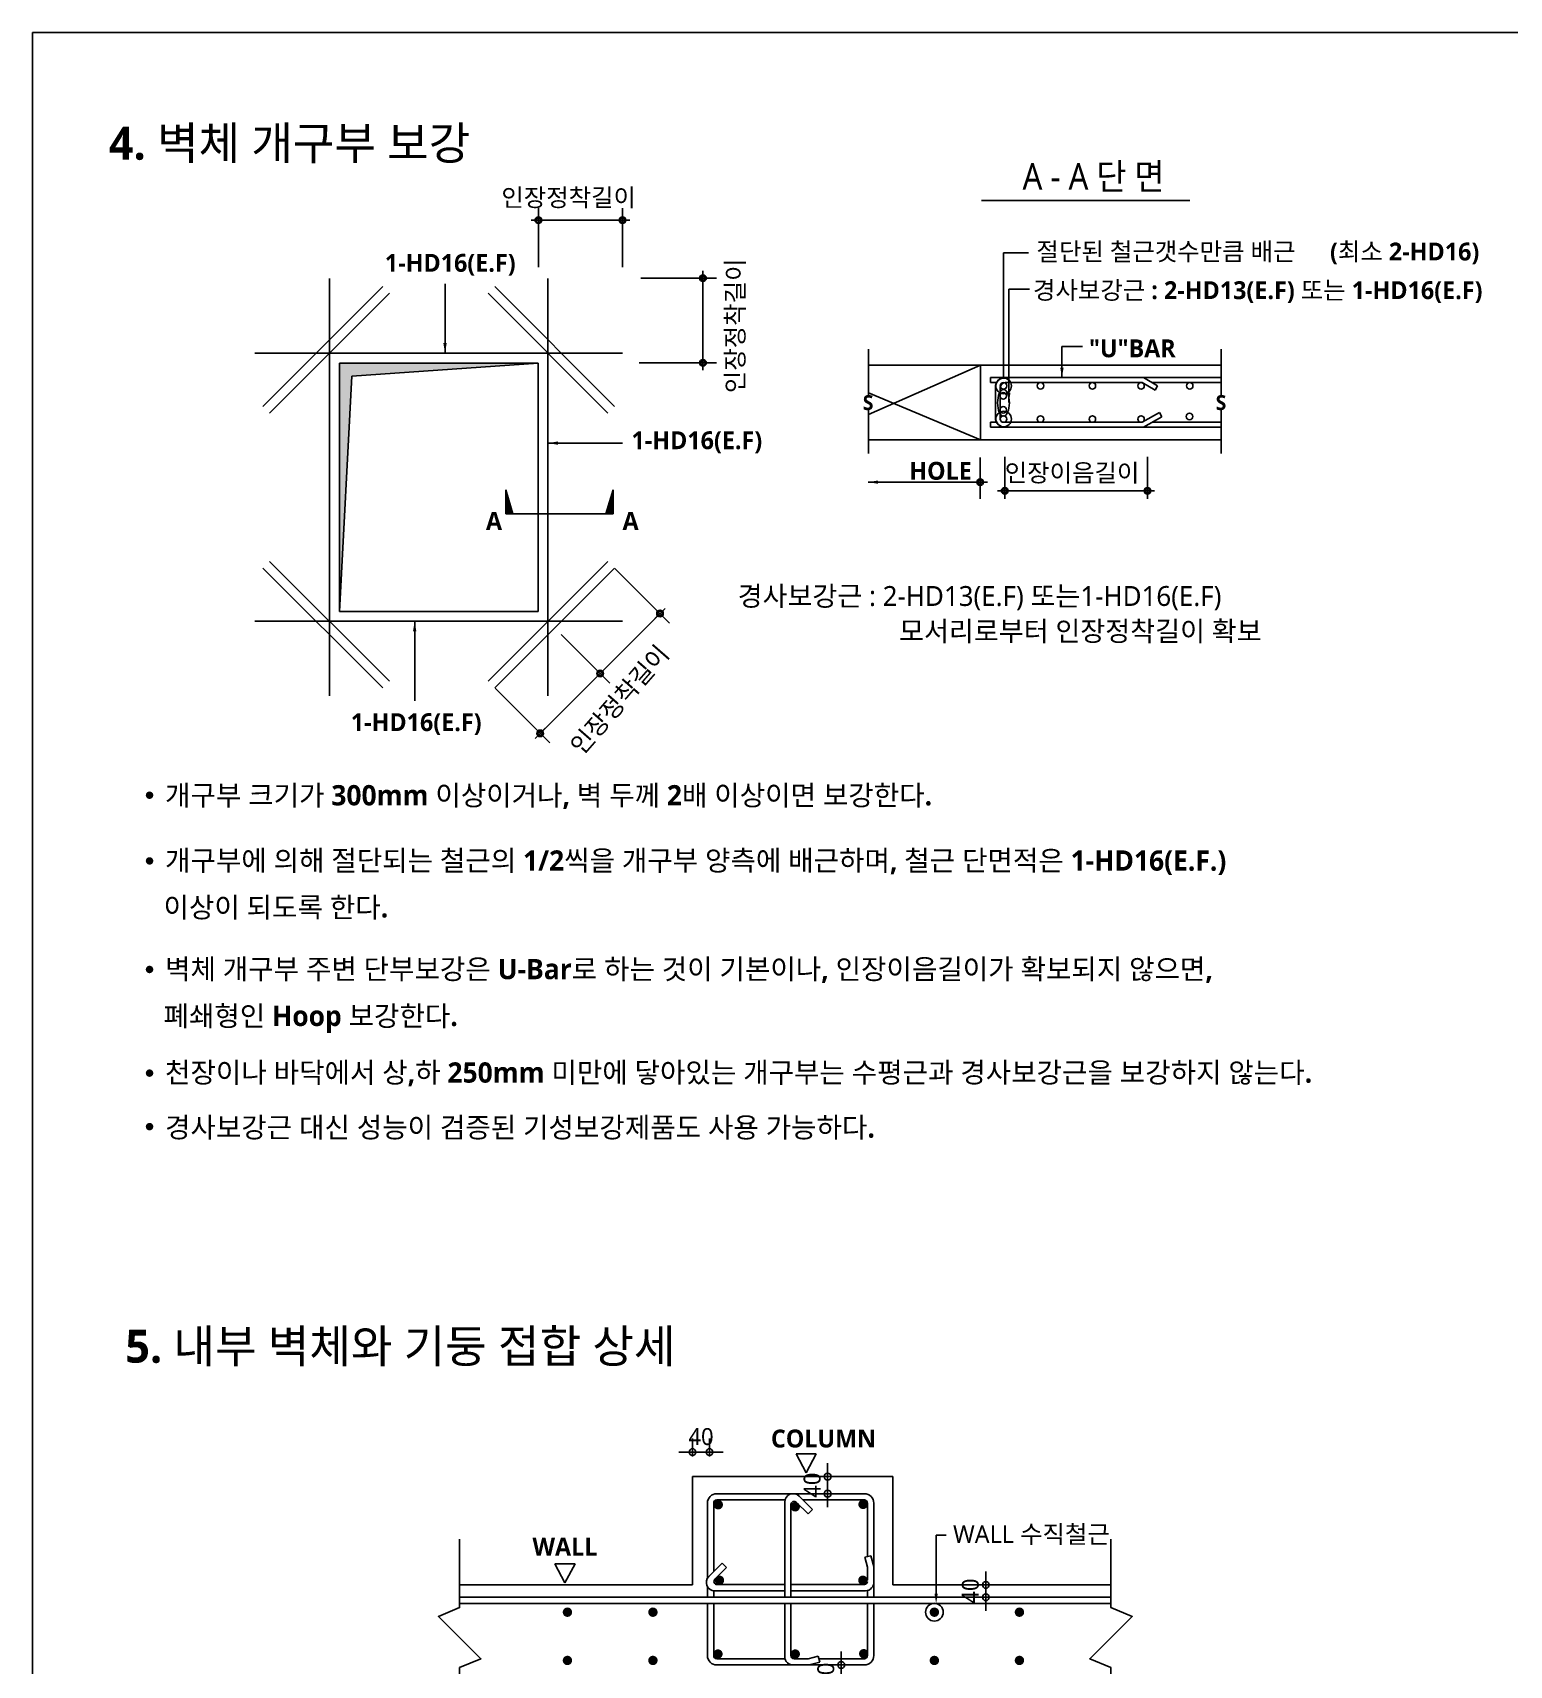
# Model space of a CAD drawing. Header units: millimetres. Extents: x 4573 to 501064, y -176100 to -4304.
# Drawn here: x 340973 to 362834, y -89569 to -65400 of the extents above; entities that cross this region are included whole.
import ezdxf
from ezdxf.enums import TextEntityAlignment as Align

# ---------------------------------------------------------------- set-up
doc = ezdxf.new("R2010")
doc.units = ezdxf.units.MM
doc.header["$LTSCALE"] = 800
doc.linetypes.add('ACAD_ISO02W100', pattern=[15, 12, -3])
doc.layers.get('Defpoints').update_dxf_attribs({"color": 147})
for name, color, linetype in [('BAR', 40, 'Continuous'), ('BAR-S', 4, 'Continuous'), ('DIM', 7, 'Continuous'), ('ELE4', 4, 'Continuous'), ('MIDDLE', 6, 'Continuous'), ('RXLEADER', 7, 'Continuous'), ('SYM', 7, 'Continuous'), ('TEXT', 3, 'Continuous'), ('TEXT5', 7, 'Continuous'), ('W1', 2, 'Continuous'), ('X', 1, 'Continuous')]:
    doc.layers.add(name, color=color, linetype=linetype)
doc.styles.get("Standard").update_dxf_attribs({"font": 'malgun.ttf'})
doc.styles.add('XR-SHEET-맑은고딕', font='malgun.ttf')
doc.styles.add('맑은고딕B', font='malgunbd.ttf')
doc.dimstyles.new('DIM1', dxfattribs={"dimscale": 10, "dimtxt": 3, "dimasz": 1, "dimexe": 2, "dimexo": 3, "dimgap": 1, "dimtad": 1, "dimdec": 0, "dimzin": 0, "dimdsep": 46, "dimtxsty": 'XR-SHEET-맑은고딕', "dimblk1": 'DIMDOT', "dimblk2": 'DIMDOT', "dimsah": 1, "dimcen": -1, "dimdle": 1.5, "dimclrt": 3, "dimadec": 0, "dimazin": 0, "dimtfac": 1, "dimtdec": 0, "dimtix": 1, "dimtmove": 2, "dimatfit": 3, "dimldrblk": 'DIMDOT', "dimfxl": 1, "dimtvp": 1, "dimtolj": 1, "dimtzin": 0, "dimarcsym": 0})

# ---------------------------------------------------------------- blocks, each defined once
blk = doc.blocks.new('*X394')
at = {"color": 0}
for p, q in [((76.88, 239.16), (76.93, 239.21)), ((76.88, 238.81), (77.01, 238.94)), ((76.88, 238.46), (77.09, 238.66)), ((76.88, 238.1), (77.17, 238.39)), ((76.88, 237.75), (77.26, 238.12)), ((76.88, 237.4), (77.34, 237.85)), ((76.88, 237.04), (77.42, 237.58)), ((76.88, 236.69), (77.5, 237.31)), ((76.88, 236.33), (77.59, 237.04)), ((76.88, 235.98), (77.67, 236.77)), ((76.88, 235.63), (77.75, 236.5)), ((76.88, 235.27), (77.83, 236.22)), ((76.88, 234.92), (77.91, 235.95)), ((76.88, 234.57), (78, 235.68)), ((76.88, 234.21), (78.08, 235.41)), ((76.88, 233.86), (78.16, 235.14)), ((76.88, 233.51), (78.24, 234.87)), ((77.05, 233.32), (78.33, 234.6)), ((77.4, 233.32), (78.41, 234.33)), ((77.76, 233.32), (78.49, 234.06)), ((78.11, 233.32), (78.57, 233.78)), ((78.46, 233.32), (78.66, 233.51))]:
    blk.add_line(p, q, dxfattribs=at)
blk = doc.blocks.new('DIMDOT')
at = {"layer": 'DIM'}
blk.add_line((1, 0), (-1, 0), dxfattribs=at)
blk.add_circle((0, 0), 0.5, dxfattribs=at)
blk = doc.blocks.new('*D433')
at = {"layer": 'Defpoints', "color": 0, "transparency": 16777216}
for p in [(352722, -89563), (352722, -89866), (352944, -89866)]:
    blk.add_point(p, dxfattribs=at)
at = {"layer": 'DIM', "color": 0, "lineweight": -2, "transparency": 16777216}
for p, q in [((352944, -89463), (352944, -89363)), ((352944, -89563), (352944, -89866)), ((353022, -89563), (353144, -89563)), ((353022, -89866), (353144, -89866)), ((352944, -89966), (352944, -90066))]:
    blk.add_line(p, q, dxfattribs=at)
at = {"layer": 'DIM', "color": 0, "lineweight": -2, "transparency": 16777216, "xscale": 100, "yscale": 100, "zscale": 100}
for p, rotation in [((352944, -89563), 270), ((352944, -89866), 90)]:
    blk.add_blockref('DIMDOT', p, dxfattribs=dict(at, rotation=rotation))
at = {"layer": 'DIM', "color": 4, "transparency": 16777216, "insert": (352716, -89715), "char_height": 250, "attachment_point": 5, "rotation": 90}
blk.add_mtext('\\A1;40', dxfattribs=at)
blk = doc.blocks.new('*D434')
at = {"layer": 'Defpoints', "color": 0, "transparency": 16777216}
for p in [(354774, -88378), (354774, -88561), (355084, -88561)]:
    blk.add_point(p, dxfattribs=at)
at = {"layer": 'DIM', "color": 0, "lineweight": -2, "transparency": 16777216}
for p, q in [((355084, -88278), (355084, -88178)), ((355074, -88378), (355284, -88378)), ((355084, -88378), (355084, -88561)), ((355074, -88561), (355284, -88561)), ((355084, -88661), (355084, -88761))]:
    blk.add_line(p, q, dxfattribs=at)
at = {"layer": 'DIM', "color": 0, "lineweight": -2, "transparency": 16777216, "xscale": 100, "yscale": 100, "zscale": 100}
for p, rotation in [((355084, -88378), 270), ((355084, -88561), 90)]:
    blk.add_blockref('DIMDOT', p, dxfattribs=dict(at, rotation=rotation))
at = {"layer": 'DIM', "color": 4, "transparency": 16777216, "insert": (354856, -88469), "char_height": 250, "attachment_point": 5, "rotation": 90}
blk.add_mtext('\\A1;40', dxfattribs=at)
blk = doc.blocks.new('*D435')
at = {"layer": 'Defpoints', "color": 0, "transparency": 16777216}
for p in [(352520, -86775), (352520, -87028), (352742, -87028)]:
    blk.add_point(p, dxfattribs=at)
at = {"layer": 'DIM', "color": 0, "lineweight": -2, "transparency": 16777216}
for p, q in [((352742, -86675), (352742, -86575)), ((352742, -86775), (352742, -87028)), ((352820, -86775), (352942, -86775)), ((352742, -87128), (352742, -87228)), ((352820, -87028), (352942, -87028))]:
    blk.add_line(p, q, dxfattribs=at)
at = {"layer": 'DIM', "color": 0, "lineweight": -2, "transparency": 16777216, "xscale": 100, "yscale": 100, "zscale": 100}
for p, rotation in [((352742, -86775), 270), ((352742, -87028), 90)]:
    blk.add_blockref('DIMDOT', p, dxfattribs=dict(at, rotation=rotation))
at = {"layer": 'DIM', "color": 4, "transparency": 16777216, "insert": (352514, -86901), "char_height": 250, "attachment_point": 5, "rotation": 90}
blk.add_mtext('\\A1;40', dxfattribs=at)
blk = doc.blocks.new('*D436')
at = {"layer": 'Defpoints', "color": 0, "transparency": 16777216}
for p in [(350994, -86412), (350741, -86775), (350994, -86775)]:
    blk.add_point(p, dxfattribs=at)
at = {"layer": 'DIM', "color": 0, "lineweight": -2, "transparency": 16777216}
for p, q in [((350741, -86475), (350741, -86212)), ((350994, -86475), (350994, -86212)), ((350641, -86412), (350541, -86412)), ((350741, -86412), (350994, -86412)), ((351094, -86412), (351194, -86412))]:
    blk.add_line(p, q, dxfattribs=at)
at = {"layer": 'DIM', "color": 0, "lineweight": -2, "transparency": 16777216, "xscale": 100, "yscale": 100, "zscale": 100}
blk.add_blockref('DIMDOT', (350741, -86412), dxfattribs=at)
at = {"layer": 'DIM', "color": 0, "lineweight": -2, "transparency": 16777216, "xscale": 100, "yscale": 100, "zscale": 100, "rotation": 180}
blk.add_blockref('DIMDOT', (350994, -86412), dxfattribs=at)
at = {"layer": 'DIM', "color": 4, "transparency": 16777216, "insert": (350868, -86184), "char_height": 250, "attachment_point": 5}
blk.add_mtext('\\A1;40', dxfattribs=at)

msp = doc.modelspace()

# ---------------------------------------------------------------- linework, layer by layer
at = {"color": 7}
for p, q in [((354348.2, -88506), (354348.2, -87641.4)), ((354348.2, -87641.4), (354495.3, -87641.4))]:
    msp.add_line(p, q, dxfattribs=at)
at = {"color": 4}
msp.add_line((352454.8, -89470.8), (352245.4, -89470.8), dxfattribs=at)
at = {"color": 7}
msp.add_circle((354322.4, -88781.7), 131.1, dxfattribs=at)
msp.add_solid([(354372.7, -88506), (354323.7, -88506), (354348.2, -88653.1)], dxfattribs=at)
at = {"layer": 'BAR'}
for p, q in [((345367.1, -69040.4), (345367.1, -75216.9)), ((348602.4, -69040.4), (348602.4, -75216.9)), ((346156.3, -69158.1), (344381.9, -70932.5)), ((346254.3, -69256.1), (344479.9, -71030.5)), ((347715.2, -69256.1), (349489.6, -71030.5)), ((347813.3, -69158.1), (349587.7, -70932.5)), ((344264.2, -70143.3), (349705.4, -70143.3)), ((358579, -70506.4), (355151.4, -70506.4)), ((355151.4, -70506.4), (355151.4, -70579.9)), ((357419.7, -70506.4), (357627.8, -70626.5)), ((355244.6, -70579.9), (355151.4, -70579.9)), ((355224.9, -70653.4), (355224.9, -71094.6)), ((355298.4, -70653.4), (355298.4, -71113)), ((357400, -70579.9), (355372, -70579.9)), ((357400, -70579.9), (357591.1, -70690.2)), ((358579, -70579.9), (357547.1, -70579.9)), ((357591.1, -70690.2), (357627.8, -70626.5)), ((357400, -71168.1), (357654.7, -71021.1)), ((357654.7, -71021.1), (357691.5, -71084.8)), ((355151.4, -71168.1), (355244.6, -71168.1)), ((355151.4, -71168.1), (355151.4, -71241.7)), ((355151.4, -71241.7), (358579, -71241.7)), ((355353.6, -71168.1), (357400, -71168.1)), ((357419.7, -71241.7), (357691.5, -71084.8)), ((357547.1, -71168.1), (358579, -71168.1)), ((346254.3, -75001.1), (344479.9, -73226.7)), ((347715.2, -75001.1), (349489.6, -73226.7)), ((346156.3, -75099.2), (344381.9, -73324.8)), ((347813.3, -75099.2), (349587.7, -73324.8)), ((344264.2, -74113.9), (349705.4, -74113.9)), ((350963, -88279), (350963, -87166.5)), ((351055.6, -88180.1), (351055.6, -87166.5)), ((351102, -87027.5), (351534.1, -87027.5)), ((351102, -87120.2), (351534.1, -87120.2)), ((351479.6, -87027.5), (353286.5, -87027.5)), ((351479.6, -87120.2), (352110.6, -87120.2)), ((352106.5, -88560.6), (352106.5, -87152)), ((352199.1, -88560.6), (352199.1, -87186.9)), ((352278.2, -87154.2), (352451.6, -87327.6)), ((352319, -87064), (352517.1, -87262.1)), ((352375.2, -87120.2), (353286.5, -87120.2)), ((353332.8, -87166.5), (353332.8, -87959.2)), ((353425.4, -87166.5), (353425.4, -88560.6)), ((352451.6, -87327.6), (352517.1, -87262.1)), ((353293.4, -87969.7), (353382.9, -87945.7)), ((353332.8, -88116.8), (353293.4, -87969.7)), ((353425.4, -88104.6), (353382.9, -87945.7)), ((350983.1, -88252.6), (351181.2, -88054.5)), ((351073.3, -88293.5), (351246.7, -88120)), ((351246.7, -88120), (351181.2, -88054.5)), ((353332.8, -88116.8), (353332.8, -88309.2)), ((350963, -88560.6), (350963, -88402.4)), ((352106.5, -88372.5), (351106, -88372.5)), ((353285.9, -88372.5), (352199.1, -88372.5)), ((347290.7, -88560.6), (356940.3, -88560.6)), ((347294.2, -88651.8), (356936.8, -88651.8)), ((350963, -88714.5), (350963, -88651.8)), ((351055.6, -88560.6), (351055.6, -88464.2)), ((351055.6, -88714.5), (351055.6, -88651.8)), ((352106.5, -88465.2), (351071.1, -88465.2)), ((352106.5, -88714.5), (352106.5, -88651.8)), ((353300.9, -88465.2), (352199.1, -88465.2)), ((352199.1, -88714.5), (352199.1, -88651.8)), ((353332.8, -88461), (353332.8, -88560.6)), ((353332.8, -88651.8), (353332.8, -88714.5)), ((353425.4, -88651.8), (353425.4, -88714.5)), ((350963, -89317.4), (350963, -88714.5)), ((351055.6, -89317.4), (351055.6, -88714.5)), ((352106.5, -89317.4), (352106.5, -88714.5)), ((352199.1, -89317.4), (352199.1, -88714.5)), ((353332.8, -88714.5), (353332.8, -89317.4)), ((353425.4, -88714.5), (353425.4, -89317.4)), ((350963, -89424.5), (350963, -89317.4)), ((351055.6, -89424.5), (351055.6, -89317.4)), ((352106.5, -89439), (352106.5, -89317.4)), ((352199.1, -89424), (352199.1, -89317.4)), ((353332.8, -89317.4), (353332.8, -89424.5)), ((353425.4, -89317.4), (353425.4, -89424.5)), ((351534.1, -89470.8), (351102, -89470.8)), ((351534.1, -89563.5), (351102, -89563.5)), ((352110.6, -89470.8), (351479.6, -89470.8)), ((353286.5, -89563.5), (351479.6, -89563.5)), ((352454.8, -89470.8), (352601.9, -89431.4)), ((352467, -89563.5), (352625.9, -89520.9)), ((352601.9, -89431.4), (352625.9, -89520.9)), ((353286.5, -89470.8), (352612.5, -89470.8))]:
    msp.add_line(p, q, dxfattribs=at)
for centre, radius, start, end in [((355372, -70653.4), 147.1, 90, 180), ((355372, -70653.4), 73.5, 90, 180), ((355372, -71094.6), 147.1, 180, 270), ((355353.6, -71113), 55.1, 180, 270), ((351102, -87166.5), 139, 90, 180), ((351102, -87166.5), 46.3, 90, 180), ((352231, -87152), 124.5, 45, 180), ((352245.4, -87186.9), 46.3, 45, 180), ((353286.5, -87166.5), 139, 0, 90), ((353286.5, -87166.5), 46.3, 0, 90), ((351071.1, -88340.7), 124.5, 135, 270), ((351106, -88326.2), 46.3, 135, 270), ((353285.9, -88326.2), 46.3, 270, 0), ((353300.9, -88340.7), 124.5, 270, 6.66543), ((351102, -89424.5), 139, 180, 270), ((351102, -89424.5), 139, 180, 270), ((351102, -89424.5), 46.3, 180, 270), ((352231, -89439), 124.5, 180, 276.66543), ((352245.4, -89424), 46.3, 180, 270), ((353286.5, -89424.5), 139, 270, 0), ((353286.5, -89424.5), 46.3, 270, 0)]:
    msp.add_arc(centre, radius, start, end, dxfattribs=at)
at = {"layer": 'BAR-S', "const_width": 69.3}
for points in [[(351088.1, -87191, 1), (351157.8, -87191, 1)], [(352227.5, -87221.9, 1), (352297.2, -87221.9, 1)], [(353231.6, -87185.8, 1), (353301.3, -87185.8, 1)], [(351141, -88344.1, 1), (351141, -88274.4, 1)], [(353263.7, -88344.1, 1), (353263.7, -88274.4, 1)], [(348925.1, -88781.7, -1), (348855.4, -88781.7, -1)], [(350190.6, -88781.7, -1), (350120.9, -88781.7, -1)], [(354287.6, -88781.7, 1), (354357.3, -88781.7, 1)], [(355547, -88781.7, 1), (355616.7, -88781.7, 1)], [(351082.9, -89401.5, 1), (351152.6, -89401.5, 1)], [(352227.5, -89401.7, 1), (352297.2, -89401.7, 1)], [(353241.9, -89396.4, 1), (353311.6, -89396.4, 1)], [(348925.1, -89496.3, -1), (348855.4, -89496.3, -1)], [(350190.6, -89496.3, -1), (350120.9, -89496.3, -1)], [(354287.6, -89496.3, 1), (354357.3, -89496.3, 1)], [(355547, -89496.3, 1), (355616.7, -89496.3, 1)]]:
    msp.add_lwpolyline(points, format="xyb", close=True, dxfattribs=at)
at = {"layer": 'BAR-S'}
for centre in [(355342.6, -70777.5), (355347, -70628.4), (355894.7, -70628.4), (356661.2, -70628.4), (357381.6, -70628.4), (358102.2, -70628.2), (355342.6, -70983.7), (358099.4, -71080.6), (355347, -71119.6), (355894.7, -71119.6), (356661.2, -71119.6), (357381.6, -71119.6)]:
    msp.add_circle(centre, 48.5, dxfattribs=at)
at = {"layer": 'DIM'}
for p, q in [((348462.2, -68871.6), (348462.2, -67995.9)), ((349706.3, -68871.6), (349706.3, -67995.9)), ((348565.8, -68176.7), (348354, -68176.7)), ((348462.2, -68175.6), (349706.3, -68175.6)), ((349812.2, -68175.6), (349600.5, -68175.6)), ((349975.9, -69034.1), (351099, -69034.1)), ((350896.8, -69140), (350896.8, -68928.2)), ((350896.8, -69034.1), (350896.8, -70288.8)), ((349953.4, -70288.8), (351099, -70288.8)), ((350896.8, -70394.7), (350896.8, -70182.9)), ((355001.5, -71689.7), (355001.5, -72303.2)), ((355363.7, -71679.6), (355363.7, -72303.2)), ((357476.6, -71679.6), (357476.6, -72303.2)), ((355001.5, -72053.9), (353341.3, -72053.9)), ((355107.3, -72053.9), (354895.6, -72053.9)), ((355469.6, -72182.5), (355257.8, -72182.5)), ((355363.7, -72182.5), (357476.6, -72182.5)), ((357582.5, -72182.5), (357370.7, -72182.5)), ((349593.6, -73330.7), (350403.6, -74140.7)), ((350335.6, -73922.9), (350185.8, -74072.7)), ((349373.5, -74885), (350260.7, -73997.8)), ((348795.6, -74307.1), (349516.4, -75027.9)), ((349373.5, -74885), (348486.3, -75772.2)), ((349298.6, -74959.9), (349448.4, -74810.1)), ((347819.2, -75105.1), (348629.2, -75915.1)), ((348411.4, -75847.1), (348561.2, -75697.3))]:
    msp.add_line(p, q, dxfattribs=at)
for centre, radius in [((348459.9, -68176.7), 49.1), ((348459.9, -68176.7), 34.4), ((349706.3, -68175.6), 49.1), ((349706.3, -68175.6), 34.4), ((350896.8, -69034.1), 49.1), ((350896.8, -69034.1), 34.4), ((350896.8, -70288.8), 49.1), ((350896.8, -70288.8), 34.4), ((355001.5, -72053.9), 49.1), ((355001.5, -72053.9), 34.4), ((355363.7, -72182.5), 49.1), ((355363.7, -72182.5), 34.4), ((357476.6, -72182.5), 49.1), ((357476.6, -72182.5), 34.4), ((350260.7, -73997.8), 49.1), ((350260.7, -73997.8), 34.4), ((349373.5, -74885), 49.1), ((349373.5, -74885), 49.1), ((349373.5, -74885), 34.4), ((349373.5, -74885), 34.4), ((348486.3, -75772.2), 49.1), ((348486.3, -75772.2), 34.4)]:
    msp.add_circle(centre, radius, dxfattribs=at)
msp.add_solid([(353488.4, -72078.4), (353488.4, -72029.4), (353341.3, -72053.9)], dxfattribs=at)
at = {"layer": 'ELE4'}
msp.add_lwpolyline([(340973.3, -116700), (409750, -116700), (409750, -65400), (340973.3, -65400)], close=True, dxfattribs=at)
at = {"layer": 'RXLEADER'}
for p, q in [((355347, -70512.7), (355347, -68659.8)), ((355347, -68659.8), (355717.1, -68659.8)), ((347078.3, -70143.3), (347078.3, -69118.6)), ((355424.7, -70877), (355424.7, -69195.1)), ((355729.9, -69195.1), (355424.7, -69195.1)), ((356210.9, -70506.4), (356210.9, -70043.5)), ((356516, -70043.5), (356210.9, -70043.5)), ((348602.4, -71476.2), (349706.3, -71476.2)), ((346629, -74113.9), (346629, -75293.4))]:
    msp.add_line(p, q, dxfattribs=at)
msp.add_lwpolyline([(348964.5, -73751.8, 0, 98, 0), (349258.6, -73751.8, 0, 0, 0), (351289.2, -73751.8, 0, 0, 0)], format="xyseb", dxfattribs=at)
for centre in [(355347, -70628.4), (355347, -71119.6)]:
    msp.add_circle(centre, 115.7, dxfattribs=at)
msp.add_ellipse((355345.7, -70880.2), major_axis=(0, 196.6), ratio=0.4438545, dxfattribs=at)
for points in [[(347102.8, -69996.3), (347053.8, -69996.3), (347078.3, -70143.3)], [(356235.4, -70359.3), (356186.4, -70359.3), (356210.9, -70506.4)], [(355449.3, -70730), (355400.2, -70730), (355424.7, -70877)], [(348749.5, -71500.8), (348749.5, -71451.7), (348602.4, -71476.2)], [(346604.5, -74261), (346653.5, -74261), (346629, -74113.9)]]:
    msp.add_solid(points, dxfattribs=at)
at = {"layer": 'SYM'}
for p, q in [((353345.6, -70765.8), (353345.6, -70084.9)), ((358569.6, -70765.8), (358569.6, -70084.9)), ((353345.6, -71629.3), (353345.6, -70985)), ((358569.6, -71629.3), (358569.6, -70985)), ((347976.3, -72167.7), (348084.1, -72522.5)), ((347976.3, -72522.5), (347976.3, -72167.7)), ((349565, -72167.7), (349457.2, -72522.5)), ((349565, -72522.5), (349565, -72167.7)), ((348084.1, -72522.5), (347976.3, -72522.5)), ((349457.2, -72522.5), (349565, -72522.5))]:
    msp.add_line(p, q, dxfattribs=at)
for points in [[(347294.2, -90671.8), (347294.2, -89602.4), (347608.7, -89472.2), (346979.7, -88843.3), (347294.2, -88713), (347294.2, -87700)], [(356936.8, -90671.8), (356936.8, -89602.4), (356622.4, -89472.2), (357251.3, -88843.3), (356936.8, -88713), (356936.8, -87700)]]:
    msp.add_lwpolyline(points, dxfattribs=at)
at = {"layer": 'TEXT'}
msp.add_line((355022.4, -67883.3), (358102.7, -67883.3), dxfattribs=at)
at = {"layer": 'TEXT5', "color": 7}
for p, q in [((347976.3, -72522.5), (349565, -72522.5)), ((352424, -86439.5), (352275.6, -86439.5)), ((352275.6, -86439.5), (352424, -86717.7)), ((352572.4, -86439.5), (352424, -86717.7)), ((352424, -86439.5), (352572.4, -86439.5)), ((348705.7, -88068), (348854.1, -88346.2)), ((348854.1, -88068), (348705.7, -88068)), ((349002.5, -88068), (348854.1, -88346.2)), ((348854.1, -88068), (349002.5, -88068))]:
    msp.add_line(p, q, dxfattribs=at)
at = {"layer": 'TEXT5', "linetype": 'ACAD_ISO02W100', "const_width": 55}
for points in [[(342676.1, -76688.2, 1), (342731.4, -76688.2, 1)], [(342676.1, -77660.8, 1), (342731.4, -77660.8, 1)], [(342676.1, -79267.6, 1), (342731.4, -79267.6, 1)], [(342676.1, -80802, 1), (342731.4, -80802, 1)], [(342676.1, -81594.4, 1), (342731.4, -81594.4, 1)]]:
    msp.add_lwpolyline(points, format="xyb", close=True, dxfattribs=at)
at = {"layer": 'W1'}
for p, q in [((345514.2, -70290.4), (345514.2, -73966.9)), ((345514.2, -70290.4), (348455.4, -70290.4)), ((348455.4, -70290.4), (345698.7, -70483.1)), ((348455.4, -70290.4), (348455.4, -73966.9)), ((353336.7, -70322.5), (358560.6, -70322.5)), ((355004.3, -70322.5), (355004.3, -71425.5)), ((345698.7, -70483.1), (345514.2, -73966.9)), ((353336.7, -71425.5), (358560.6, -71425.5)), ((345514.2, -73966.9), (348455.4, -73966.9)), ((350741.4, -86774.6), (350741.4, -88377.7)), ((350741.4, -86774.6), (353706.6, -86774.6)), ((353706.6, -86774.6), (353706.6, -88377.7)), ((347294.2, -88377.7), (350741.4, -88377.7)), ((353706.6, -88377.7), (356936.8, -88377.7))]:
    msp.add_line(p, q, dxfattribs=at)
msp.add_solid([(345514.2, -73966.9), (345698.7, -70483.1), (345514.2, -70290.4), (348455.4, -70290.4)], dxfattribs=at)
at = {"layer": 'X'}
for p, q in [((355004.3, -70322.5), (353345.6, -71053.3)), ((355004.3, -71425.5), (353345.6, -70731.4))]:
    msp.add_line(p, q, dxfattribs=at)

# ---------------------------------------------------------------- block references
at = {"layer": 'SYM', "xscale": 58.8235294117647, "yscale": 58.8235294117647, "zscale": 58.8235294117647}
msp.add_blockref('*X394', (343453.8, -86247.2), dxfattribs=at)
at = {"layer": 'SYM', "extrusion": (0, 0, -1), "xscale": 58.8235294117647, "yscale": 58.8235294117647, "zscale": -58.8235294117647}
msp.add_blockref('*X394', (-354087.5, -86247.2), dxfattribs=at)

# ---------------------------------------------------------------- texts
at = {"color": 7, "insert": (354599, -87641.4), "char_height": 264.706, "attachment_point": 4, "style": 'XR-SHEET-맑은고딕'}
msp.add_mtext('\\A1;WALL 수직철근', dxfattribs=at)
at = {"layer": 'DIM', "style": '맑은고딕B'}
for s, p in [('인장정착길이', (347911.7, -67972.2)), ('HOLE', (353950.2, -72018.6)), ('인장이음길이', (355363.7, -72047.5))]:
    msp.add_text(s, height=264.71, dxfattribs=at).set_placement(p)
for rotation, p in [(90, (351503.5, -70736.6)), (48.83314, (349103, -76109.4))]:
    msp.add_text('인장정착길이', height=264.71, rotation=rotation, dxfattribs=at).set_placement(p)
at = {"layer": 'MIDDLE', "style": '맑은고딕B'}
for s, p in [('4. 벽체 개구부 보강', (342100.9, -67279.6)), ('5. 내부 벽체와 기둥 접합 상세', (342345.2, -85088.5))]:
    msp.add_text(s, height=490.196, dxfattribs=at).set_placement(p)
at = {"layer": 'RXLEADER'}
for s, height, style, p in [('절단된 철근갯수만큼 배근', 264.706, '맑은고딕B', (355834.1, -68773.1)), ('(최소 2-HD16)', 264.706, '맑은고딕B', (360179.9, -68772.7)), ('1-HD16(E.F)', 264.706, '맑은고딕B', (346187.1, -68939.9)), ('경사보강근 : 2-HD13(E.F) 또는 1-HD16(E.F)', 264.706, '맑은고딕B', (355782.5, -69344.6)), ('"U"BAR', 264.71, '맑은고딕B', (356611.1, -70205.4)), ('1-HD16(E.F)', 264.706, '맑은고딕B', (349837.8, -71566.3)), ('경사보강근 : 2-HD13(E.F) 또는1-HD16(E.F)', 294.118, 'XR-SHEET-맑은고딕', (351409.7, -73886.3)), ('모서리로부터 인장정착길이 확보', 294.118, 'XR-SHEET-맑은고딕', (353799.8, -74405.9)), ('1-HD16(E.F)', 264.706, '맑은고딕B', (345683, -75739.2))]:
    msp.add_text(s, height=height, dxfattribs=dict(at, style=style)).set_placement(p)
at = {"layer": 'SYM', "style": '맑은고딕B'}
for p in [(353262.3, -70986.2), (358486.3, -70986.2)]:
    msp.add_text('S', height=220.6, dxfattribs=at).set_placement(p)
at = {"layer": 'TEXT', "linetype": 'Continuous', "style": 'XR-SHEET-맑은고딕', "width": 0.9}
msp.add_text('A - A 단 면', height=392.16, dxfattribs=at).set_placement((356677.4, -67529), align=Align.MIDDLE_CENTER)
at = {"layer": 'TEXT5', "color": 7, "style": '맑은고딕B'}
for s, height, p in [('A', 264.7, (347684, -72761.5)), ('A', 264.7, (349706.4, -72761.5)), ('COLUMN', 264.71, (351903.2, -86343.6)), ('WALL', 264.71, (348373.1, -87945.2))]:
    msp.add_text(s, height=height, dxfattribs=at).set_placement(p)
at = {"layer": 'TEXT5', "linetype": 'ACAD_ISO02W100', "style": '맑은고딕B'}
for s, p in [('개구부 크기가 300mm 이상이거나, 벽 두께 2배 이상이면 보강한다.', (342933.1, -76838.5)), ('개구부에 의해 절단되는 철근의 1/2씩을 개구부 양측에 배근하며, 철근 단면적은 1-HD16(E.F.)', (342933.1, -77805)), ('이상이 되도록 한다.', (342910.9, -78498.1)), ('벽체 개구부 주변 단부보강은 U-Bar로 하는 것이 기본이나, 인장이음길이가 확보되지 않으면,', (342933.1, -79411.9)), ('폐쇄형인 Hoop 보강한다.', (342910.9, -80105)), ('천장이나 바닥에서 상,하 250mm 미만에 닿아있는 개구부는 수평근과 경사보강근을 보강하지 않는다.', (342933.1, -80943.1)), ('경사보강근 대신 성능이 검증된 기성보강제품도 사용 가능하다.', (342933.1, -81756.1))]:
    msp.add_text(s, height=300, dxfattribs=at).set_placement(p)

# ---------------------------------------------------------------- dimensions: what is measured, and where the dimension line sits
at = {"layer": 'DIM'}
for p1, p2, distance, picture, middle in [((350741.4, -86774.6), (350994.2, -86774.6), 363.1, '*D436', (350867.8, -86183.9)), ((352520.5, -86774.6), (352520.5, -87027.5), 221.6, '*D435', (352514.4, -86901.1)), ((354773.6, -88377.7), (354773.6, -88560.6), 310.5, '*D434', (354856.4, -88469.2)), ((352722.1, -89563.5), (352722.1, -89866.4), 221.6, '*D433', (352716.1, -89714.9))]:
    dim = msp.add_aligned_dim(p1=p1, p2=p2, distance=distance, text='40', dimstyle='DIM1', override={"dimscale": 100, "dimtxt": 2.5, "dimtxsty": 'Standard', "dimclrt": 4}, dxfattribs=at)
    dim.commit()
    dim.dimension.update_dxf_attribs({"geometry": picture, "text_midpoint": middle})

doc.saveas('drawing.dxf')
